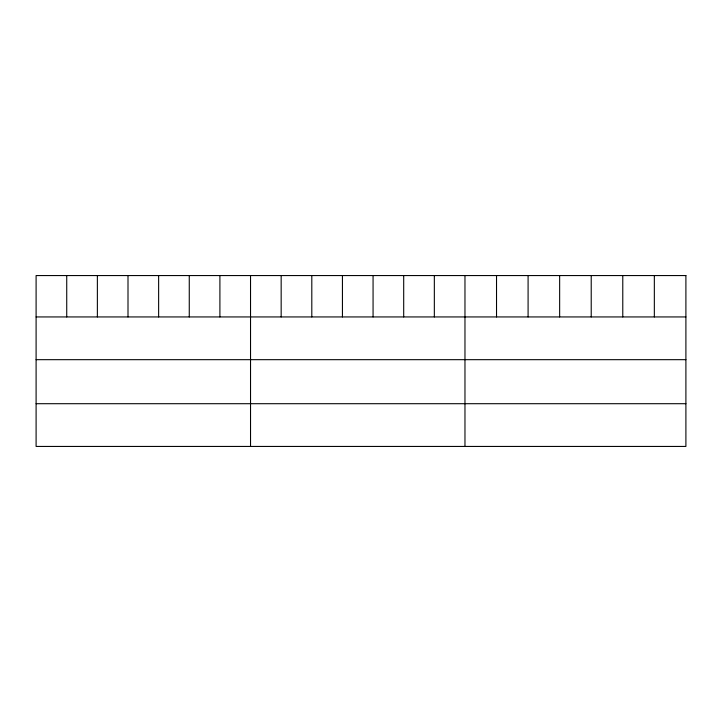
<?xml version="1.0" encoding="UTF-8"?>
<svg xmlns="http://www.w3.org/2000/svg" width="722" height="722" viewBox="0 0 722 722"><rect width="100%" height="100%" fill="white"/><g stroke="black" fill="none" stroke-linecap="round" stroke-linejoin="round"><path stroke-width="1.08" d="M36.1 316.94L685.9 316.94M36.1 359.673L685.9 359.673M36.1 403.706L685.9 403.706M654.34 275.56L654.34 316.94M622.779 275.56L622.779 316.94M591.219 275.56L591.219 316.94M559.649 275.56L559.649 316.94M528.089 275.56L528.089 316.94M496.528 275.56L496.528 316.94M464.968 275.56L464.968 446.44M434.337 275.56L434.337 316.94M403.697 275.56L403.697 316.94M373.066 275.56L373.066 316.94M342.436 275.56L342.436 316.94M311.805 275.56L311.805 316.94M281.165 275.56L281.165 316.94M250.534 275.56L250.534 446.44M219.903 275.56L219.903 316.94M189.263 275.56L189.263 316.94M158.632 275.56L158.632 316.94M128.002 275.56L128.002 316.94M97.371 275.56L97.371 316.94M66.731 275.56L66.731 316.94M685.9 275.56L36.1 275.56L36.1 446.44L685.9 446.44L685.9 275.56"/></g></svg>
